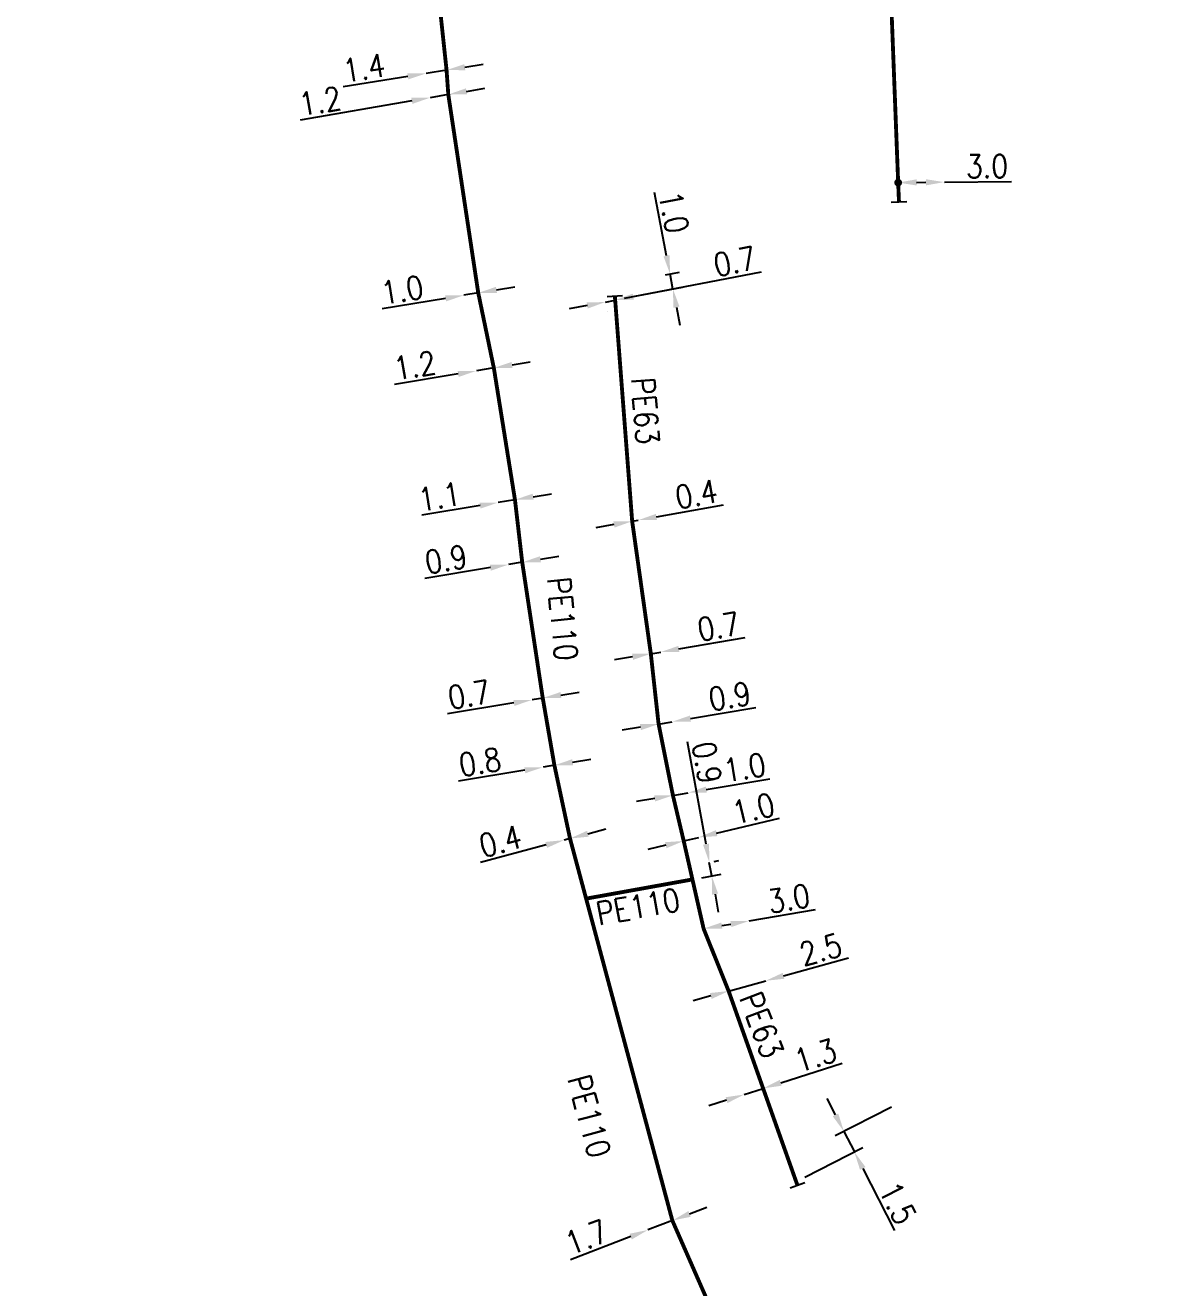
# Model space of a CAD drawing. Header units: millimetres. Extents: x 108996 to 110000, y 121000 to 122001.
# Drawn here: x 109882.6 to 109955.9, y 121720 to 121802.1 of the extents above; entities that cross this region are included whole.
import ezdxf
from ezdxf.enums import TextEntityAlignment as Align

# ---------------------------------------------------------------- set-up
doc = ezdxf.new("R2010")
doc.units = ezdxf.units.MM
doc.header["$PDMODE"] = 34
doc.linetypes.add('L_100_PE', pattern=[14, 10, -1.5, 1, -1.5])
doc.layers.get('0').update_dxf_attribs({"linetype": 'CONTINUOUS'})
doc.layers.get('Defpoints').update_dxf_attribs({"linetype": 'CONTINUOUS'})
for name, color, linetype in [('L_140', 3, 'CONTINUOUS'), ('L_300', 7, 'CONTINUOUS'), ('L_340', 7, 'CONTINUOUS')]:
    doc.layers.add(name, color=color, linetype=linetype)
doc.styles.add('G_ROMANS', font='ROMANS.SHX', dxfattribs={"width": 0.75})
doc.styles.get("Standard").update_dxf_attribs({"font": 'romans.shx', "width": 0.85})
doc.dimstyles.get("Standard").update_dxf_attribs({"dimtxt": 1.5, "dimasz": 1.2, "dimexe": 0.625, "dimexo": 0.625, "dimgap": 0.25, "dimtad": 1, "dimdec": 1, "dimzin": 0, "dimdsep": 46, "dimtxsty": 'Standard', "dimcen": -0.5, "dimadec": 0, "dimazin": 0, "dimtfac": 1, "dimtdec": 1, "dimtmove": 0, "dimatfit": 3, "dimfxl": 0, "dimtolj": 1, "dimtzin": 0, "dimarcsym": 0})

# ---------------------------------------------------------------- blocks, each defined once
blk = doc.blocks.new('*D43')
at = {"layer": 'Defpoints', "color": 0, "linetype": 'Continuous', "transparency": 16777216}
for p in [(109909.928, 121799.141), (109908.596, 121798.926), (109908.596, 121798.926)]:
    blk.add_point(p, dxfattribs=at)
at = {"layer": 'L_140', "color": 0, "linetype": 'Continuous', "lineweight": -2, "transparency": 16777216}
for p, q in [((109909.928, 121799.141), (109908.596, 121798.926)), ((109911.113, 121799.333), (109912.298, 121799.524)), ((109907.411, 121798.734), (109903.215, 121798.056))]:
    blk.add_line(p, q, dxfattribs=at)
at = {"layer": 'L_140', "color": 0, "linetype": 'Continuous', "transparency": 16777216}
for points in [[(109911.081, 121799.53), (109911.145, 121799.135), (109909.928, 121799.141)], [(109907.379, 121798.932), (109907.443, 121798.537), (109908.596, 121798.926)]]:
    blk.add_solid(points, dxfattribs=at)
at = {"layer": 'L_140', "color": 0, "linetype": 'Continuous', "transparency": 16777216, "insert": (109904.561, 121799.287), "char_height": 1.5, "attachment_point": 5, "rotation": 9.1842}
blk.add_mtext('\\A1;1.4', dxfattribs=at)
blk = doc.blocks.new('*D44')
at = {"layer": 'Defpoints', "color": 0, "linetype": 'Continuous', "transparency": 16777216}
for p in [(109910.04, 121797.554), (109908.857, 121797.348), (109908.857, 121797.348)]:
    blk.add_point(p, dxfattribs=at)
at = {"layer": 'L_140', "color": 0, "linetype": 'Continuous', "lineweight": -2, "transparency": 16777216}
for p, q in [((109910.04, 121797.554), (109908.857, 121797.348)), ((109911.222, 121797.759), (109912.404, 121797.965)), ((109907.675, 121797.142), (109900.411, 121795.879))]:
    blk.add_line(p, q, dxfattribs=at)
at = {"layer": 'L_140', "color": 0, "linetype": 'Continuous', "transparency": 16777216}
for points in [[(109911.188, 121797.956), (109911.256, 121797.562), (109910.04, 121797.554)], [(109907.641, 121797.339), (109907.709, 121796.945), (109908.857, 121797.348)]]:
    blk.add_solid(points, dxfattribs=at)
at = {"layer": 'L_140', "color": 0, "linetype": 'Continuous', "transparency": 16777216, "insert": (109901.713, 121797.12), "char_height": 1.5, "attachment_point": 5, "rotation": 9.86585}
blk.add_mtext('\\A1;1.2', dxfattribs=at)
blk = doc.blocks.new('*D45')
at = {"layer": 'Defpoints', "color": 0, "linetype": 'Continuous', "transparency": 16777216}
for p in [(109911.05, 121784.505), (109911.05, 121784.505), (109911.987, 121784.661)]:
    blk.add_point(p, dxfattribs=at)
at = {"layer": 'L_140', "color": 0, "linetype": 'Continuous', "lineweight": -2, "transparency": 16777216}
for p, q in [((109911.987, 121784.661), (109911.05, 121784.505)), ((109913.171, 121784.857), (109914.355, 121785.054)), ((109909.866, 121784.308), (109905.734, 121783.622))]:
    blk.add_line(p, q, dxfattribs=at)
at = {"layer": 'L_140', "color": 0, "linetype": 'Continuous', "transparency": 16777216}
for points in [[(109909.834, 121784.506), (109909.899, 121784.111), (109911.05, 121784.505)], [(109913.138, 121785.055), (109913.204, 121784.66), (109911.987, 121784.661)]]:
    blk.add_solid(points, dxfattribs=at)
at = {"layer": 'L_140', "color": 0, "linetype": 'Continuous', "transparency": 16777216, "insert": (109907.044, 121784.853), "char_height": 1.5, "attachment_point": 5, "rotation": 9.42891}
blk.add_mtext('\\A1;1.0', dxfattribs=at)
blk = doc.blocks.new('*D46')
at = {"layer": 'Defpoints', "color": 0, "linetype": 'Continuous', "transparency": 16777216}
for p in [(109911.866, 121779.594), (109911.866, 121779.594), (109913, 121779.782)]:
    blk.add_point(p, dxfattribs=at)
at = {"layer": 'L_140', "color": 0, "linetype": 'Continuous', "lineweight": -2, "transparency": 16777216}
for p, q in [((109913, 121779.782), (109911.866, 121779.594)), ((109914.184, 121779.979), (109915.368, 121780.175)), ((109910.682, 121779.397), (109906.549, 121778.711))]:
    blk.add_line(p, q, dxfattribs=at)
at = {"layer": 'L_140', "color": 0, "linetype": 'Continuous', "transparency": 16777216}
for points in [[(109910.649, 121779.595), (109910.715, 121779.2), (109911.866, 121779.594)], [(109914.151, 121780.176), (109914.217, 121779.782), (109913, 121779.782)]]:
    blk.add_solid(points, dxfattribs=at)
at = {"layer": 'L_140', "color": 0, "linetype": 'Continuous', "transparency": 16777216, "insert": (109907.86, 121779.942), "char_height": 1.5, "attachment_point": 5, "rotation": 9.42891}
blk.add_mtext('\\A1;1.2', dxfattribs=at)
blk = doc.blocks.new('*D47')
at = {"layer": 'Defpoints', "color": 0, "linetype": 'Continuous', "transparency": 16777216}
for p in [(109913.287, 121771.038), (109913.287, 121771.038), (109914.372, 121771.219)]:
    blk.add_point(p, dxfattribs=at)
at = {"layer": 'L_140', "color": 0, "linetype": 'Continuous', "lineweight": -2, "transparency": 16777216}
for p, q in [((109915.556, 121771.415), (109916.739, 121771.612)), ((109912.103, 121770.842), (109908.329, 121770.215)), ((109914.372, 121771.219), (109913.287, 121771.038))]:
    blk.add_line(p, q, dxfattribs=at)
at = {"layer": 'L_140', "color": 0, "linetype": 'Continuous', "transparency": 16777216}
for points in [[(109915.523, 121771.612), (109915.588, 121771.218), (109914.372, 121771.219)], [(109912.07, 121771.039), (109912.136, 121770.645), (109913.287, 121771.038)]]:
    blk.add_solid(points, dxfattribs=at)
at = {"layer": 'L_140', "color": 0, "linetype": 'Continuous', "transparency": 16777216, "insert": (109909.46, 121771.417), "char_height": 1.5, "attachment_point": 5, "rotation": 9.42891}
blk.add_mtext('\\A1;1.1', dxfattribs=at)
blk = doc.blocks.new('*D48')
at = {"layer": 'Defpoints', "color": 0, "linetype": 'Continuous', "transparency": 16777216}
for p in [(109914.844, 121767.152), (109913.957, 121767.004), (109913.957, 121767.004)]:
    blk.add_point(p, dxfattribs=at)
at = {"layer": 'L_140', "color": 0, "linetype": 'Continuous', "lineweight": -2, "transparency": 16777216}
for p, q in [((109914.844, 121767.152), (109913.957, 121767.004)), ((109916.028, 121767.348), (109917.212, 121767.545)), ((109912.773, 121766.808), (109908.52, 121766.101))]:
    blk.add_line(p, q, dxfattribs=at)
at = {"layer": 'L_140', "color": 0, "linetype": 'Continuous', "transparency": 16777216}
for points in [[(109915.995, 121767.545), (109916.061, 121767.151), (109914.844, 121767.152)], [(109912.74, 121767.005), (109912.806, 121766.61), (109913.957, 121767.004)]]:
    blk.add_solid(points, dxfattribs=at)
at = {"layer": 'L_140', "color": 0, "linetype": 'Continuous', "transparency": 16777216, "insert": (109909.891, 121767.343), "char_height": 1.5, "attachment_point": 5, "rotation": 9.42891}
blk.add_mtext('\\A1;0.9', dxfattribs=at)
blk = doc.blocks.new('*D49')
at = {"layer": 'Defpoints', "color": 0, "linetype": 'Continuous', "transparency": 16777216}
for p in [(109915.487, 121758.214), (109915.487, 121758.214), (109916.178, 121758.328)]:
    blk.add_point(p, dxfattribs=at)
at = {"layer": 'L_140', "color": 0, "linetype": 'Continuous', "lineweight": -2, "transparency": 16777216}
for p, q in [((109916.178, 121758.328), (109915.487, 121758.214)), ((109917.362, 121758.525), (109918.546, 121758.722)), ((109914.304, 121758.017), (109909.991, 121757.301))]:
    blk.add_line(p, q, dxfattribs=at)
at = {"layer": 'L_140', "color": 0, "linetype": 'Continuous', "transparency": 16777216}
for points in [[(109914.271, 121758.214), (109914.336, 121757.82), (109915.487, 121758.214)], [(109917.329, 121758.722), (109917.395, 121758.328), (109916.178, 121758.328)]]:
    blk.add_solid(points, dxfattribs=at)
at = {"layer": 'L_140', "color": 0, "linetype": 'Continuous', "transparency": 16777216, "insert": (109911.392, 121758.547), "char_height": 1.5, "attachment_point": 5, "rotation": 9.42891}
blk.add_mtext('\\A1;0.7', dxfattribs=at)
blk = doc.blocks.new('*D50')
at = {"layer": 'Defpoints', "color": 0, "linetype": 'Continuous', "transparency": 16777216}
for p in [(109916.196, 121753.838), (109916.196, 121753.838), (109916.935, 121753.96)]:
    blk.add_point(p, dxfattribs=at)
at = {"layer": 'L_140', "color": 0, "linetype": 'Continuous', "lineweight": -2, "transparency": 16777216}
for p, q in [((109918.119, 121754.157), (109919.303, 121754.354)), ((109915.012, 121753.641), (109910.699, 121752.925)), ((109916.935, 121753.96), (109916.196, 121753.838))]:
    blk.add_line(p, q, dxfattribs=at)
at = {"layer": 'L_140', "color": 0, "linetype": 'Continuous', "transparency": 16777216}
for points in [[(109918.086, 121754.354), (109918.152, 121753.96), (109916.935, 121753.96)], [(109914.979, 121753.838), (109915.044, 121753.444), (109916.196, 121753.838)]]:
    blk.add_solid(points, dxfattribs=at)
at = {"layer": 'L_140', "color": 0, "linetype": 'Continuous', "transparency": 16777216, "insert": (109912.1, 121754.171), "char_height": 1.5, "attachment_point": 5, "rotation": 9.42891}
blk.add_mtext('\\A1;0.8', dxfattribs=at)
blk = doc.blocks.new('*D51')
at = {"layer": 'Defpoints', "color": 0, "linetype": 'Continuous', "transparency": 16777216}
for p in [(109917.563, 121749.098), (109917.563, 121749.098), (109917.949, 121749.202)]:
    blk.add_point(p, dxfattribs=at)
at = {"layer": 'L_140', "color": 0, "linetype": 'Continuous', "lineweight": -2, "transparency": 16777216}
for p, q in [((109917.949, 121749.202), (109917.563, 121749.098)), ((109919.108, 121749.513), (109920.267, 121749.824)), ((109916.404, 121748.787), (109912.123, 121747.639))]:
    blk.add_line(p, q, dxfattribs=at)
at = {"layer": 'L_140', "color": 0, "linetype": 'Continuous', "transparency": 16777216}
for points in [[(109916.352, 121748.98), (109916.456, 121748.594), (109917.563, 121749.098)], [(109919.057, 121749.706), (109919.16, 121749.32), (109917.949, 121749.202)]]:
    blk.add_solid(points, dxfattribs=at)
at = {"layer": 'L_140', "color": 0, "linetype": 'Continuous', "transparency": 16777216, "insert": (109913.425, 121749.023), "char_height": 1.5, "attachment_point": 5, "rotation": 15.01624}
blk.add_mtext('\\A1;0.4', dxfattribs=at)
blk = doc.blocks.new('*D52')
at = {"layer": 'Defpoints', "color": 0, "linetype": 'Continuous', "transparency": 16777216}
for p in [(109923.011, 121723.763), (109923.011, 121723.763), (109924.598, 121724.374)]:
    blk.add_point(p, dxfattribs=at)
at = {"layer": 'L_140', "color": 0, "linetype": 'Continuous', "lineweight": -2, "transparency": 16777216}
for p, q in [((109925.717, 121724.805), (109926.837, 121725.237)), ((109924.598, 121724.374), (109923.011, 121723.763)), ((109921.891, 121723.331), (109917.982, 121721.825))]:
    blk.add_line(p, q, dxfattribs=at)
at = {"layer": 'L_140', "color": 0, "linetype": 'Continuous', "transparency": 16777216}
for points in [[(109925.645, 121724.992), (109925.789, 121724.619), (109924.598, 121724.374)], [(109921.82, 121723.518), (109921.963, 121723.145), (109923.011, 121723.763)]]:
    blk.add_solid(points, dxfattribs=at)
at = {"layer": 'L_140', "color": 0, "linetype": 'Continuous', "transparency": 16777216, "insert": (109919.017, 121723.296), "char_height": 1.5, "attachment_point": 5, "rotation": 21.06744}
blk.add_mtext('\\A1;1.7', dxfattribs=at)
blk = doc.blocks.new('*D80')
at = {"layer": 'Defpoints', "color": 0, "linetype": 'Continuous', "transparency": 16777216}
for p in [(109939.403, 121732.03), (109935.743, 121730.169), (109932.64, 121726.908)]:
    blk.add_point(p, dxfattribs=at)
at = {"layer": 'L_340', "color": 0, "linetype": 'Continuous', "lineweight": -2, "transparency": 16777216}
for p, q in [((109935.199, 121731.238), (109934.655, 121732.308)), ((109938.846, 121731.747), (109935.186, 121729.885)), ((109935.743, 121730.169), (109936.423, 121728.832)), ((109933.197, 121727.191), (109936.98, 121729.115)), ((109936.967, 121727.762), (109939.022, 121723.722))]:
    blk.add_line(p, q, dxfattribs=at)
at = {"layer": 'L_340', "color": 0, "linetype": 'Continuous', "transparency": 16777216}
for points in [[(109935.377, 121731.329), (109935.021, 121731.148), (109935.743, 121730.169)], [(109937.145, 121727.853), (109936.789, 121727.671), (109936.423, 121728.832)]]:
    blk.add_solid(points, dxfattribs=at)
at = {"layer": 'L_340', "color": 0, "linetype": 'Continuous', "transparency": 16777216, "insert": (109939.235, 121725.508), "char_height": 1.5, "attachment_point": 5, "rotation": 296.95681}
blk.add_mtext('\\A1;1.5', dxfattribs=at)
blk = doc.blocks.new('*D81')
at = {"layer": 'Defpoints', "color": 0, "linetype": 'Continuous', "transparency": 16777216}
for p in [(109930.496, 121732.962), (109929.258, 121732.565), (109929.258, 121732.565)]:
    blk.add_point(p, dxfattribs=at)
at = {"layer": 'L_140', "color": 0, "linetype": 'Continuous', "lineweight": -2, "transparency": 16777216}
for p, q in [((109931.639, 121733.328), (109935.628, 121734.608)), ((109929.258, 121732.565), (109930.496, 121732.962)), ((109928.116, 121732.198), (109926.973, 121731.832))]:
    blk.add_line(p, q, dxfattribs=at)
at = {"layer": 'L_140', "color": 0, "linetype": 'Continuous', "transparency": 16777216}
for points in [[(109931.578, 121733.519), (109931.7, 121733.138), (109930.496, 121732.962)], [(109928.054, 121732.389), (109928.177, 121732.008), (109929.258, 121732.565)]]:
    blk.add_solid(points, dxfattribs=at)
at = {"layer": 'L_140', "color": 0, "linetype": 'Continuous', "transparency": 16777216, "insert": (109933.899, 121735.104), "char_height": 1.5, "attachment_point": 5, "rotation": 17.78314}
blk.add_mtext('\\A1;1.3', dxfattribs=at)
blk = doc.blocks.new('*D82')
at = {"layer": 'Defpoints', "color": 0, "linetype": 'Continuous', "transparency": 16777216}
for p in [(109926.628, 121743.344), (109929.586, 121743.847), (109929.586, 121743.847)]:
    blk.add_point(p, dxfattribs=at)
at = {"layer": 'L_140', "color": 0, "linetype": 'Continuous', "lineweight": -2, "transparency": 16777216}
for p, q in [((109929.586, 121743.847), (109933.895, 121744.581)), ((109927.811, 121743.545), (109928.403, 121743.646))]:
    blk.add_line(p, q, dxfattribs=at)
at = {"layer": 'L_140', "color": 0, "linetype": 'Continuous', "transparency": 16777216}
for points in [[(109927.778, 121743.742), (109927.845, 121743.348), (109926.628, 121743.344)], [(109928.369, 121743.843), (109928.436, 121743.449), (109929.586, 121743.847)]]:
    blk.add_solid(points, dxfattribs=at)
at = {"layer": 'L_140', "color": 0, "linetype": 'Continuous', "transparency": 16777216, "insert": (109932.164, 121745.301), "char_height": 1.5, "attachment_point": 5, "rotation": 9.66585}
blk.add_mtext('\\A1;3.0', dxfattribs=at)
blk = doc.blocks.new('*D83')
at = {"layer": 'Defpoints', "color": 0, "linetype": 'Continuous', "transparency": 16777216}
for p in [(109928.255, 121739.29), (109930.664, 121739.958), (109930.664, 121739.958)]:
    blk.add_point(p, dxfattribs=at)
at = {"layer": 'L_140', "color": 0, "linetype": 'Continuous', "lineweight": -2, "transparency": 16777216}
for p, q in [((109931.821, 121740.278), (109936.033, 121741.447)), ((109928.255, 121739.29), (109930.664, 121739.958)), ((109927.099, 121738.969), (109925.943, 121738.648))]:
    blk.add_line(p, q, dxfattribs=at)
at = {"layer": 'L_140', "color": 0, "linetype": 'Continuous', "transparency": 16777216}
for points in [[(109931.767, 121740.471), (109931.874, 121740.086), (109930.664, 121739.958)], [(109927.045, 121739.162), (109927.152, 121738.776), (109928.255, 121739.29)]]:
    blk.add_solid(points, dxfattribs=at)
at = {"layer": 'L_140', "color": 0, "linetype": 'Continuous', "transparency": 16777216, "insert": (109934.238, 121741.987), "char_height": 1.5, "attachment_point": 5, "rotation": 15.501}
blk.add_mtext('\\A1;2.5', dxfattribs=at)
blk = doc.blocks.new('*D84')
at = {"layer": 'Defpoints', "color": 0, "linetype": 'Continuous', "transparency": 16777216}
for p in [(109926.705, 121747.601), (109927, 121747.654), (109925.903, 121746.542)]:
    blk.add_point(p, dxfattribs=at)
at = {"layer": 'L_140', "color": 0, "linetype": 'Continuous', "lineweight": -2, "transparency": 16777216}
for p, q in [((109926.787, 121748.835), (109925.586, 121755.489)), ((109927.159, 121746.769), (109927, 121747.654)), ((109927.32, 121747.712), (109927.615, 121747.765)), ((109926.518, 121746.653), (109927.775, 121746.88)), ((109927.372, 121745.588), (109927.585, 121744.407))]:
    blk.add_line(p, q, dxfattribs=at)
at = {"layer": 'L_140', "color": 0, "linetype": 'Continuous', "transparency": 16777216}
for points in [[(109926.983, 121748.871), (109926.59, 121748.8), (109927, 121747.654)], [(109927.569, 121745.623), (109927.176, 121745.552), (109927.159, 121746.769)]]:
    blk.add_solid(points, dxfattribs=at)
at = {"layer": 'L_140', "color": 0, "linetype": 'Continuous', "transparency": 16777216, "insert": (109926.847, 121754.136), "char_height": 1.5, "attachment_point": 5, "rotation": 280.22525}
blk.add_mtext('\\A1;0.9', dxfattribs=at)
blk = doc.blocks.new('*D85')
at = {"layer": 'Defpoints', "color": 0, "linetype": 'Continuous', "transparency": 16777216}
for p in [(109926.308, 121749.276), (109926.308, 121749.276), (109925.335, 121749.045)]:
    blk.add_point(p, dxfattribs=at)
at = {"layer": 'L_140', "color": 0, "linetype": 'Continuous', "lineweight": -2, "transparency": 16777216}
for p, q in [((109927.476, 121749.553), (109931.552, 121750.519)), ((109925.335, 121749.045), (109926.308, 121749.276)), ((109924.167, 121748.768), (109923, 121748.491))]:
    blk.add_line(p, q, dxfattribs=at)
at = {"layer": 'L_140', "color": 0, "linetype": 'Continuous', "transparency": 16777216}
for points in [[(109927.429, 121749.747), (109927.522, 121749.358), (109926.308, 121749.276)], [(109924.121, 121748.962), (109924.214, 121748.573), (109925.335, 121749.045)]]:
    blk.add_solid(points, dxfattribs=at)
at = {"layer": 'L_140', "color": 0, "linetype": 'Continuous', "transparency": 16777216, "insert": (109929.867, 121751.147), "char_height": 1.5, "attachment_point": 5, "rotation": 13.34517}
blk.add_mtext('\\A1;1.0', dxfattribs=at)
blk = doc.blocks.new('*D86')
at = {"layer": 'Defpoints', "color": 0, "linetype": 'Continuous', "transparency": 16777216}
for p in [(109924.634, 121752.009), (109925.62, 121752.177), (109925.62, 121752.177)]:
    blk.add_point(p, dxfattribs=at)
at = {"layer": 'L_140', "color": 0, "linetype": 'Continuous', "lineweight": -2, "transparency": 16777216}
for p, q in [((109926.803, 121752.379), (109930.932, 121753.082)), ((109923.451, 121751.808), (109922.268, 121751.606)), ((109924.634, 121752.009), (109925.62, 121752.177))]:
    blk.add_line(p, q, dxfattribs=at)
at = {"layer": 'L_140', "color": 0, "linetype": 'Continuous', "transparency": 16777216}
for points in [[(109926.769, 121752.576), (109926.836, 121752.182), (109925.62, 121752.177)], [(109923.417, 121752.005), (109923.484, 121751.611), (109924.634, 121752.009)]]:
    blk.add_solid(points, dxfattribs=at)
at = {"layer": 'L_140', "color": 0, "linetype": 'Continuous', "transparency": 16777216, "insert": (109929.291, 121753.817), "char_height": 1.5, "attachment_point": 5, "rotation": 9.66585}
blk.add_mtext('\\A1;1.0', dxfattribs=at)
blk = doc.blocks.new('*D87')
at = {"layer": 'Defpoints', "color": 0, "linetype": 'Continuous', "transparency": 16777216}
for p in [(109923.703, 121756.643), (109924.591, 121756.794), (109924.591, 121756.794)]:
    blk.add_point(p, dxfattribs=at)
at = {"layer": 'L_140', "color": 0, "linetype": 'Continuous', "lineweight": -2, "transparency": 16777216}
for p, q in [((109925.774, 121756.995), (109930.023, 121757.719)), ((109923.703, 121756.643), (109924.591, 121756.794)), ((109922.52, 121756.441), (109921.337, 121756.24))]:
    blk.add_line(p, q, dxfattribs=at)
at = {"layer": 'L_140', "color": 0, "linetype": 'Continuous', "transparency": 16777216}
for points in [[(109922.487, 121756.638), (109922.554, 121756.244), (109923.703, 121756.643)], [(109925.74, 121757.193), (109925.807, 121756.798), (109924.591, 121756.794)]]:
    blk.add_solid(points, dxfattribs=at)
at = {"layer": 'L_140', "color": 0, "linetype": 'Continuous', "transparency": 16777216, "insert": (109928.322, 121758.444), "char_height": 1.5, "attachment_point": 5, "rotation": 9.66585}
blk.add_mtext('\\A1;0.9', dxfattribs=at)
blk = doc.blocks.new('*D88')
at = {"layer": 'Defpoints', "color": 0, "linetype": 'Continuous', "transparency": 16777216}
for p in [(109923.199, 121761.213), (109923.84, 121761.322), (109923.84, 121761.322)]:
    blk.add_point(p, dxfattribs=at)
at = {"layer": 'L_140', "color": 0, "linetype": 'Continuous', "lineweight": -2, "transparency": 16777216}
for p, q in [((109925.023, 121761.523), (109929.332, 121762.257)), ((109922.016, 121761.011), (109920.833, 121760.81)), ((109923.199, 121761.213), (109923.84, 121761.322))]:
    blk.add_line(p, q, dxfattribs=at)
at = {"layer": 'L_140', "color": 0, "linetype": 'Continuous', "transparency": 16777216}
for points in [[(109924.989, 121761.72), (109925.056, 121761.326), (109923.84, 121761.322)], [(109921.983, 121761.208), (109922.05, 121760.814), (109923.199, 121761.213)]]:
    blk.add_solid(points, dxfattribs=at)
at = {"layer": 'L_140', "color": 0, "linetype": 'Continuous', "transparency": 16777216, "insert": (109927.601, 121762.977), "char_height": 1.5, "attachment_point": 5, "rotation": 9.66585}
blk.add_mtext('\\A1;0.7', dxfattribs=at)
blk = doc.blocks.new('*D89')
at = {"layer": 'Defpoints', "color": 0, "linetype": 'Continuous', "transparency": 16777216}
for p in [(109921.987, 121769.821), (109922.38, 121769.891), (109922.38, 121769.891)]:
    blk.add_point(p, dxfattribs=at)
at = {"layer": 'L_140', "color": 0, "linetype": 'Continuous', "lineweight": -2, "transparency": 16777216}
for p, q in [((109923.562, 121770.102), (109927.925, 121770.882)), ((109920.805, 121769.609), (109919.624, 121769.398)), ((109921.987, 121769.821), (109922.38, 121769.891))]:
    blk.add_line(p, q, dxfattribs=at)
at = {"layer": 'L_140', "color": 0, "linetype": 'Continuous', "transparency": 16777216}
for points in [[(109920.77, 121769.806), (109920.841, 121769.412), (109921.987, 121769.821)], [(109923.526, 121770.299), (109923.597, 121769.905), (109922.38, 121769.891)]]:
    blk.add_solid(points, dxfattribs=at)
at = {"layer": 'L_140', "color": 0, "linetype": 'Continuous', "transparency": 16777216, "insert": (109926.158, 121771.582), "char_height": 1.5, "attachment_point": 5, "rotation": 10.13487}
blk.add_mtext('\\A1;0.4', dxfattribs=at)
blk = doc.blocks.new('*D90')
at = {"layer": 'Defpoints', "color": 0, "linetype": 'Continuous', "transparency": 16777216}
for p in [(109923.532, 121785.719), (109924.448, 121785.895), (109920.883, 121784.191)]:
    blk.add_point(p, dxfattribs=at)
at = {"layer": 'L_340', "color": 0, "linetype": 'Continuous', "lineweight": -2, "transparency": 16777216}
for p, q in [((109924.221, 121787.073), (109923.43, 121791.187)), ((109924.146, 121785.837), (109925.062, 121786.013)), ((109924.637, 121784.913), (109924.448, 121785.895)), ((109921.497, 121784.309), (109925.25, 121785.031)), ((109924.863, 121783.735), (109925.09, 121782.556))]:
    blk.add_line(p, q, dxfattribs=at)
at = {"layer": 'L_340', "color": 0, "linetype": 'Continuous', "transparency": 16777216}
for points in [[(109924.418, 121787.111), (109924.025, 121787.036), (109924.448, 121785.895)], [(109925.06, 121783.772), (109924.667, 121783.697), (109924.637, 121784.913)]]:
    blk.add_solid(points, dxfattribs=at)
at = {"layer": 'L_340', "color": 0, "linetype": 'Continuous', "transparency": 16777216, "insert": (109924.695, 121789.908), "char_height": 1.5, "attachment_point": 5, "rotation": 280.88165}
blk.add_mtext('\\A1;1.0', dxfattribs=at)
blk = doc.blocks.new('*D91')
at = {"layer": 'Defpoints', "color": 0, "linetype": 'Continuous', "transparency": 16777216}
for p in [(109920.245, 121784.069), (109920.245, 121784.069), (109920.883, 121784.191)]:
    blk.add_point(p, dxfattribs=at)
at = {"layer": 'L_340', "color": 0, "linetype": 'Continuous', "lineweight": -2, "transparency": 16777216}
for p, q in [((109922.062, 121784.418), (109930.4, 121786.021)), ((109919.066, 121783.842), (109917.888, 121783.616)), ((109920.245, 121784.069), (109920.883, 121784.191)), ((109921.001, 121783.578), (109921.001, 121783.578)), ((109920.363, 121783.455), (109920.363, 121783.455))]:
    blk.add_line(p, q, dxfattribs=at)
at = {"layer": 'L_340', "color": 0, "linetype": 'Continuous', "transparency": 16777216}
for points in [[(109922.024, 121784.614), (109922.099, 121784.222), (109920.883, 121784.191)], [(109919.029, 121784.039), (109919.104, 121783.646), (109920.245, 121784.069)]]:
    blk.add_solid(points, dxfattribs=at)
at = {"layer": 'L_340', "color": 0, "linetype": 'Continuous', "transparency": 16777216, "insert": (109928.654, 121786.704), "char_height": 1.5, "attachment_point": 5, "rotation": 10.88165}
blk.add_mtext('\\A1;0.7', dxfattribs=at)
blk = doc.blocks.new('L_340_07')
at = {"color": 0, "linetype": 'Continuous', "const_width": 0.25, "flags": 128}
blk.add_lwpolyline([(0, 0), (1.25, 0)], dxfattribs=at)
at = {"color": 0, "linetype": 'Continuous', "flags": 128}
blk.add_lwpolyline([(1.25, -0.5), (1.25, 0.5)], dxfattribs=at)
at = {"color": 0, "linetype": 'Continuous', "width": 0.75, "flags": 3}
for tag, p in [('DEF_LEG', (0.723, -3.465)), ('DEF_COUP', (0.723, -5.965)), ('DEF_TYPE', (0.723, -8.465))]:
    blk.add_attdef(tag, text='', height=1.2, dxfattribs=at).set_placement(p, align=Align.MIDDLE)
blk = doc.blocks.new('L_300_12')
at = {"color": 0, "linetype": 'Continuous', "const_width": 0.248, "flags": 128}
blk.add_lwpolyline([(-0.126, 0, 1), (0.126, 0, 1)], format="xyb", close=True, dxfattribs=at)
at = {"linetype": 'Continuous', "style": 'G_ROMANS', "width": 0.75}
blk.add_attdef('P', text='', height=1, dxfattribs=at).set_placement((0, 1.331), align=Align.MIDDLE_CENTER)
at = {"color": 0, "linetype": 'Continuous', "width": 0.75, "flags": 3}
for tag, p in [('DEF_LEG', (0, -5)), ('DEF_COUP', (0, -7.5)), ('DEF_TYPE', (0, -10))]:
    blk.add_attdef(tag, text='', height=1.2, dxfattribs=at).set_placement(p, align=Align.MIDDLE)
blk = doc.blocks.new('*D112')
at = {"layer": 'Defpoints', "color": 0, "linetype": 'Continuous', "transparency": 16777216}
for p in [(109939.269, 121791.83), (109942.269, 121791.862), (109942.269, 121791.862)]:
    blk.add_point(p, dxfattribs=at)
at = {"layer": 'L_300', "color": 0, "linetype": 'Continuous', "lineweight": -2, "transparency": 16777216}
for p, q in [((109940.469, 121791.843), (109941.069, 121791.849)), ((109942.269, 121791.862), (109946.64, 121791.908))]:
    blk.add_line(p, q, dxfattribs=at)
at = {"layer": 'L_300', "color": 0, "linetype": 'Continuous', "transparency": 16777216}
for points in [[(109940.467, 121792.043), (109940.471, 121791.643), (109939.269, 121791.83)], [(109941.067, 121792.049), (109941.071, 121791.649), (109942.269, 121791.862)]]:
    blk.add_solid(points, dxfattribs=at)
at = {"layer": 'L_300', "color": 0, "linetype": 'Continuous', "transparency": 16777216, "insert": (109945.044, 121792.891), "char_height": 1.5, "attachment_point": 5, "rotation": 0.6029}
blk.add_mtext('\\A1;3.0', dxfattribs=at)

msp = doc.modelspace()

# ---------------------------------------------------------------- linework, layer by layer
at = {"layer": 'L_140', "linetype": 'L_100_PE', "const_width": 0.25, "flags": 128}
for points in [[(109882.68, 122000), (109885.884, 121987.322), (109889.042, 121975.07), (109894.345, 121951.589), (109895.632, 121946.308), (109897.207, 121939.843), (109898.311, 121931.188), (109898.726, 121926.366), (109899.274, 121921.831), (109904.655, 121878.5), (109905.037, 121873.857), (109905.392, 121868.539), (109905.688, 121863.758), (109905.954, 121860.164), (109906.101, 121858.168), (109906.494, 121853.217), (109906.494, 121853.217), (109906.994, 121836.25), (109907.314, 121830.495), (109907.722, 121819.808), (109909.928, 121799.141), (109910.04, 121797.554), (109911.987, 121784.661), (109913, 121779.782), (109914.372, 121771.219), (109914.844, 121767.152), (109916.178, 121758.328), (109916.935, 121753.96), (109917.949, 121749.202), (109918.995, 121745.296), (109924.598, 121724.374), (109933.612, 121703.798), (109941.334, 121687.201), (109944.182, 121681.737), (109954.79, 121660.28), (109954.79, 121660.28), (109955.376, 121659.124), (109955.804, 121658.276), (109954.657, 121654.886), (109953.639, 121652.312), (109952.475, 121649.777), (109949.703, 121642.113), (109944.285, 121626.603), (109940.746, 121616.906), (109940.19, 121615.199), (109940.19, 121615.199), (109940.19, 121615.199), (109937.982, 121605.098)], [(109939.269, 121791.83), (109938.238, 121818.592), (109937.774, 121838.813), (109937.674, 121863.225), (109936.765, 121869.594)], [(109920.883, 121784.191), (109921.987, 121769.821), (109923.199, 121761.213), (109923.703, 121756.643), (109924.634, 121752.009), (109925.335, 121749.045), (109925.903, 121746.542), (109926.628, 121743.344), (109928.255, 121739.29), (109930.496, 121732.962), (109932.64, 121726.908)], [(109925.903, 121746.542), (109918.995, 121745.296)]]:
    msp.add_lwpolyline(points, dxfattribs=at)

# ---------------------------------------------------------------- block references
at = {"layer": 'L_300', "rotation": 92.44985845843723}
msp.add_blockref('L_300_12', (109939.269, 121791.83), dxfattribs=at)
at = {"layer": 'L_340', "rotation": 272.4498584585982}
msp.add_blockref('L_340_07', (109939.269, 121791.83), dxfattribs=at)
at = {"layer": 'L_340', "xscale": 0.2}
for p, rotation in [((109920.883, 121784.191), 94.39084755599129), ((109932.64, 121726.908), 289.5000352697498)]:
    msp.add_blockref('L_340_07', p, dxfattribs=dict(at, rotation=rotation))

# ---------------------------------------------------------------- texts
at = {"layer": 'L_140', "linetype": 'Continuous', "width": 0.85}
for s, rotation, p in [('PE63', 274.39085, (109921.934, 121779.122)), ('PE110', 275.31475, (109916.464, 121766.131)), ('PE110', 10.22525, (109919.814, 121743.557)), ('PE63', 290.84491, (109928.923, 121738.864)), ('PE110', 284.9906, (109917.768, 121733.603))]:
    msp.add_text(s, height=1.5, rotation=rotation, dxfattribs=at).set_placement(p)

# ---------------------------------------------------------------- dimensions: what is measured, and where the dimension line sits
at = {"layer": 'L_140', "linetype": 'Continuous'}
for base, p1, p2, angle, picture, middle in [((109908.5956, 121798.9259), (109909.9283, 121799.1414), (109908.5956, 121798.9259), 9.1842, '*D43', (109904.7209, 121798.2995)), ((109911.05, 121784.505), (109911.987, 121784.661), (109911.05, 121784.505), 9.42891, '*D45', (109907.208, 121783.867)), ((109913.287, 121771.038), (109914.372, 121771.219), (109913.287, 121771.038), 9.42891, '*D47', (109909.624, 121770.43)), ((109922.38, 121769.891), (109921.987, 121769.821), (109922.38, 121769.891), 190.13487, '*D89', (109926.334, 121770.598)), ((109913.957, 121767.004), (109914.844, 121767.152), (109913.957, 121767.004), 9.42891, '*D48', (109910.055, 121766.356)), ((109923.84, 121761.322), (109923.199, 121761.213), (109923.84, 121761.322), 189.66585, '*D88', (109927.769, 121761.991)), ((109924.591, 121756.794), (109923.703, 121756.643), (109924.591, 121756.794), 189.66585, '*D87', (109928.49, 121757.458)), ((109916.196, 121753.838), (109916.935, 121753.96), (109916.196, 121753.838), 9.42891, '*D50', (109912.264, 121753.185)), ((109925.62, 121752.177), (109924.634, 121752.009), (109925.62, 121752.177), 189.66585, '*D86', (109929.459, 121752.831)), ((109926.308, 121749.276), (109925.335, 121749.045), (109926.308, 121749.276), 193.34517, '*D85', (109930.097, 121750.174)), ((109929.586, 121743.847), (109926.628, 121743.344), (109929.586, 121743.847), 189.66585, '*D82', (109932.332, 121744.315)), ((109930.664, 121739.958), (109928.255, 121739.29), (109930.664, 121739.958), 195.501, '*D83', (109934.505, 121741.023)), ((109923.011, 121723.763), (109924.598, 121724.374), (109923.011, 121723.763), 21.06744, '*D52', (109919.377, 121722.363))]:
    dim = msp.add_linear_dim(base=base, p1=p1, p2=p2, angle=angle, dimstyle='Standard', override={"dimscale": 1, "dimlfac": 1, "dimlunit": 2}, dxfattribs=at)
    dim.commit()
    dim.dimension.update_dxf_attribs({"geometry": picture, "text_midpoint": middle, "dimtype": 160})
for base, p1, p2, angle, picture, middle in [((109908.857, 121797.348), (109910.04, 121797.554), (109908.857, 121797.348), 9.86585, '*D44', (109901.884, 121796.135)), ((109911.866, 121779.594), (109913, 121779.782), (109911.866, 121779.594), 9.42891, '*D46', (109908.024, 121778.956)), ((109915.487, 121758.214), (109916.178, 121758.328), (109915.487, 121758.214), 9.42891, '*D49', (109911.556, 121757.561)), ((109927, 121747.654), (109925.903, 121746.542), (109926.705, 121747.601), 280.22525, '*D84', (109925.863, 121753.958)), ((109917.563, 121749.098), (109917.949, 121749.202), (109917.563, 121749.098), 15.01624, '*D51', (109913.684, 121748.058)), ((109929.258, 121732.565), (109930.496, 121732.962), (109929.258, 121732.565), 17.78314, '*D81', (109934.205, 121734.151))]:
    dim = msp.add_linear_dim(base=base, p1=p1, p2=p2, angle=angle, dimstyle='Standard', dxfattribs=at)
    dim.commit()
    dim.dimension.update_dxf_attribs({"geometry": picture, "text_midpoint": middle, "dimtype": 160})
at = {"layer": 'L_300', "linetype": 'Continuous'}
dim = msp.add_linear_dim(base=(109942.269, 121791.862), p1=(109939.269, 121791.83), p2=(109942.269, 121791.862), angle=180.6029, dimstyle='Standard', dxfattribs=at)
dim.commit()
dim.dimension.update_dxf_attribs({"geometry": '*D112', "text_midpoint": (109945.055, 121791.891), "dimtype": 160})
at = {"layer": 'L_340', "linetype": 'Continuous'}
for base, p1, p2, angle, picture, middle in [((109924.448, 121785.895), (109920.883, 121784.191), (109923.532, 121785.719), 280.88165, '*D90', (109923.713, 121789.72)), ((109920.24483, 121784.06874), (109920.88315, 121784.19145), (109920.24483, 121784.06874), 10.88165, '*D91', (109928.84323, 121785.72167)), ((109935.743, 121730.169), (109932.64, 121726.908), (109939.403, 121732.03), 296.95681, '*D80', (109938.344, 121725.054))]:
    dim = msp.add_linear_dim(base=base, p1=p1, p2=p2, angle=angle, dimstyle='Standard', dxfattribs=at)
    dim.commit()
    dim.dimension.update_dxf_attribs({"geometry": picture, "text_midpoint": middle, "dimtype": 160})

doc.saveas('drawing.dxf')
